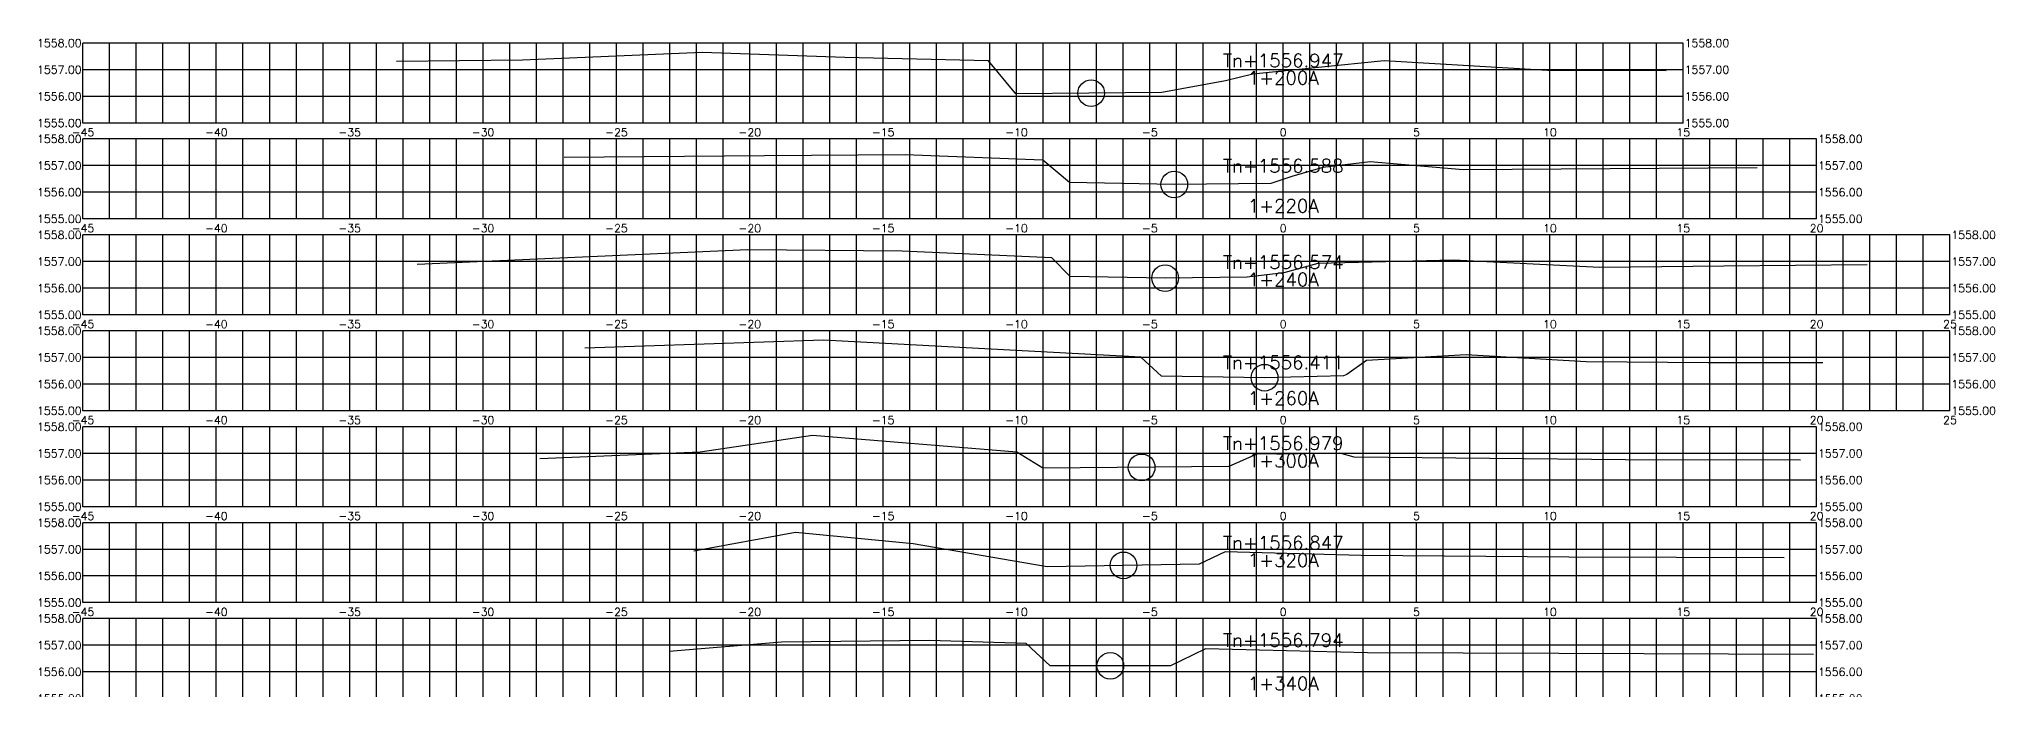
# Model space of a CAD drawing. Header units: millimetres. Extents: x 785301 to 786252, y 2209397 to 2211121.
# Drawn here: x 785822 to 785895.3, y 2211074.2 to 2211098.6 of the extents above; entities that cross this region are included whole.
import ezdxf
from ezdxf.enums import TextEntityAlignment as Align

# ---------------------------------------------------------------- set-up
doc = ezdxf.new("R2010")
doc.units = ezdxf.units.MM
doc.layers.add('RETICULA', color=2, linetype='Continuous')
doc.layers.add('TN', color=3, linetype='Continuous')
doc.styles.add('ROMANS', font='ROMANS.shx', dxfattribs={"width": 0.75})

# ---------------------------------------------------------------- blocks, each defined once
blk = doc.blocks.new('1-200A')
at = {"layer": 'RETICULA', "color": 2}
for p, q in [((15, 1558), (-45, 1558)), ((-45, 1555), (-45, 1558)), ((-44, 1555), (-44, 1558)), ((-43, 1555), (-43, 1558)), ((-42, 1555), (-42, 1558)), ((-41, 1555), (-41, 1558)), ((-40, 1555), (-40, 1558)), ((-40, 1555), (-40, 1558)), ((-39, 1555), (-39, 1558)), ((-38, 1555), (-38, 1558)), ((-37, 1555), (-37, 1558)), ((-36, 1555), (-36, 1558)), ((-35, 1555), (-35, 1558)), ((-35, 1555), (-35, 1558)), ((-34, 1555), (-34, 1558)), ((-33, 1555), (-33, 1558)), ((-32, 1555), (-32, 1558)), ((-31, 1555), (-31, 1558)), ((-30, 1555), (-30, 1558)), ((-30, 1555), (-30, 1558)), ((-29, 1555), (-29, 1558)), ((-28, 1555), (-28, 1558)), ((-27, 1555), (-27, 1558)), ((-26, 1555), (-26, 1558)), ((-25, 1555), (-25, 1558)), ((-25, 1555), (-25, 1558)), ((-24, 1555), (-24, 1558)), ((-23, 1555), (-23, 1558)), ((-22, 1555), (-22, 1558)), ((-21, 1555), (-21, 1558)), ((-20, 1555), (-20, 1558)), ((-20, 1555), (-20, 1558)), ((-19, 1555), (-19, 1558)), ((-18, 1555), (-18, 1558)), ((-17, 1555), (-17, 1558)), ((-16, 1555), (-16, 1558)), ((-15, 1555), (-15, 1558)), ((-15, 1555), (-15, 1558)), ((-14, 1555), (-14, 1558)), ((-13, 1555), (-13, 1558)), ((-12, 1555), (-12, 1558)), ((-11, 1555), (-11, 1558)), ((-10, 1555), (-10, 1558)), ((-10, 1555), (-10, 1558)), ((-9, 1555), (-9, 1558)), ((-8, 1555), (-8, 1558)), ((-7, 1555), (-7, 1558)), ((-6, 1555), (-6, 1558)), ((-5, 1555), (-5, 1558)), ((-5, 1555), (-5, 1558)), ((-4, 1555), (-4, 1558)), ((-3, 1555), (-3, 1558)), ((-2, 1555), (-2, 1558)), ((-1, 1555), (-1, 1558)), ((0, 1555), (0, 1558)), ((0, 1555), (0, 1558)), ((1, 1555), (1, 1558)), ((2, 1555), (2, 1558)), ((3, 1555), (3, 1558)), ((4, 1555), (4, 1558)), ((5, 1555), (5, 1558)), ((5, 1555), (5, 1558)), ((6, 1555), (6, 1558)), ((7, 1555), (7, 1558)), ((8, 1555), (8, 1558)), ((9, 1555), (9, 1558)), ((10, 1555), (10, 1558)), ((10, 1555), (10, 1558)), ((11, 1555), (11, 1558)), ((12, 1555), (12, 1558)), ((13, 1555), (13, 1558)), ((14, 1555), (14, 1558)), ((15, 1555), (15, 1558)), ((15, 1557), (-45, 1557)), ((15, 1556), (-45, 1556)), ((15, 1555), (-45, 1555))]:
    blk.add_line(p, q, dxfattribs=at)
at = {"layer": 'TN', "color": 4}
blk.add_lwpolyline([(14.362, 1556.96), (9.911, 1556.976), (3.788, 1557.33), (-1.139, 1556.832), (-2.163, 1556.587), (-4.546, 1556.143), (-10.023, 1556.097), (-11.049, 1557.333), (-16.44, 1557.454), (-21.771, 1557.646), (-28.518, 1557.36), (-33.24, 1557.308)], dxfattribs=at)
at = {"layer": 'TN'}
blk.add_circle((-7.2, 1556.121), 0.5, dxfattribs=at)
at = {"layer": 'RETICULA', "color": 6, "style": 'ROMANS'}
for s, p in [('1558.00', (-45.05, 1558)), ('1557.00', (-45.05, 1557)), ('1556.00', (-45.05, 1556)), ('1555.00', (-45.05, 1555))]:
    blk.add_text(s, height=0.3, dxfattribs=at).set_placement(p, align=Align.MIDDLE_RIGHT)
for s, p in [('1558.00', (15.05, 1558)), ('1557.00', (15.05, 1557)), ('1556.00', (15.05, 1556)), ('1555.00', (15.05, 1555))]:
    blk.add_text(s, height=0.3, dxfattribs=at).set_placement(p, align=Align.MIDDLE_LEFT)
for s, p in [('-45', (-45, 1554.8)), ('-40', (-40, 1554.8)), ('-35', (-35, 1554.8)), ('-30', (-30, 1554.8)), ('-25', (-25, 1554.8)), ('-20', (-20, 1554.8)), ('-15', (-15, 1554.8)), ('-10', (-10, 1554.8)), ('-5', (-5, 1554.8)), ('0', (0, 1554.8)), ('5', (5, 1554.8)), ('10', (10, 1554.8)), ('15', (15, 1554.8))]:
    blk.add_text(s, height=0.3, dxfattribs=at).set_placement(p, align=Align.TOP_CENTER)
at = {"layer": 'TN', "color": 7, "style": 'ROMANS'}
blk.add_text('Tn+1556.947', height=0.5, dxfattribs=at).set_placement((0, 1556.947), align=Align.BOTTOM_CENTER)
blk.add_text('1+200A', height=0.5, dxfattribs=at).set_placement((0, 1556.947), align=Align.TOP_CENTER)
blk = doc.blocks.new('1-220A')
at = {"layer": 'RETICULA', "color": 2}
for p, q in [((20, 1558), (-45, 1558)), ((-45, 1555), (-45, 1558)), ((-44, 1555), (-44, 1558)), ((-43, 1555), (-43, 1558)), ((-42, 1555), (-42, 1558)), ((-41, 1555), (-41, 1558)), ((-40, 1555), (-40, 1558)), ((-40, 1555), (-40, 1558)), ((-39, 1555), (-39, 1558)), ((-38, 1555), (-38, 1558)), ((-37, 1555), (-37, 1558)), ((-36, 1555), (-36, 1558)), ((-35, 1555), (-35, 1558)), ((-35, 1555), (-35, 1558)), ((-34, 1555), (-34, 1558)), ((-33, 1555), (-33, 1558)), ((-32, 1555), (-32, 1558)), ((-31, 1555), (-31, 1558)), ((-30, 1555), (-30, 1558)), ((-30, 1555), (-30, 1558)), ((-29, 1555), (-29, 1558)), ((-28, 1555), (-28, 1558)), ((-27, 1555), (-27, 1558)), ((-26, 1555), (-26, 1558)), ((-25, 1555), (-25, 1558)), ((-25, 1555), (-25, 1558)), ((-24, 1555), (-24, 1558)), ((-23, 1555), (-23, 1558)), ((-22, 1555), (-22, 1558)), ((-21, 1555), (-21, 1558)), ((-20, 1555), (-20, 1558)), ((-20, 1555), (-20, 1558)), ((-19, 1555), (-19, 1558)), ((-18, 1555), (-18, 1558)), ((-17, 1555), (-17, 1558)), ((-16, 1555), (-16, 1558)), ((-15, 1555), (-15, 1558)), ((-15, 1555), (-15, 1558)), ((-14, 1555), (-14, 1558)), ((-13, 1555), (-13, 1558)), ((-12, 1555), (-12, 1558)), ((-11, 1555), (-11, 1558)), ((-10, 1555), (-10, 1558)), ((-10, 1555), (-10, 1558)), ((-9, 1555), (-9, 1558)), ((-8, 1555), (-8, 1558)), ((-7, 1555), (-7, 1558)), ((-6, 1555), (-6, 1558)), ((-5, 1555), (-5, 1558)), ((-5, 1555), (-5, 1558)), ((-4, 1555), (-4, 1558)), ((-3, 1555), (-3, 1558)), ((-2, 1555), (-2, 1558)), ((-1, 1555), (-1, 1558)), ((0, 1555), (0, 1558)), ((0, 1555), (0, 1558)), ((1, 1555), (1, 1558)), ((2, 1555), (2, 1558)), ((3, 1555), (3, 1558)), ((4, 1555), (4, 1558)), ((5, 1555), (5, 1558)), ((5, 1555), (5, 1558)), ((6, 1555), (6, 1558)), ((7, 1555), (7, 1558)), ((8, 1555), (8, 1558)), ((9, 1555), (9, 1558)), ((10, 1555), (10, 1558)), ((10, 1555), (10, 1558)), ((11, 1555), (11, 1558)), ((12, 1555), (12, 1558)), ((13, 1555), (13, 1558)), ((14, 1555), (14, 1558)), ((15, 1555), (15, 1558)), ((15, 1555), (15, 1558)), ((16, 1555), (16, 1558)), ((17, 1555), (17, 1558)), ((18, 1555), (18, 1558)), ((19, 1555), (19, 1558)), ((20, 1555), (20, 1558)), ((20, 1557), (-45, 1557)), ((20, 1556), (-45, 1556)), ((20, 1555), (-45, 1555))]:
    blk.add_line(p, q, dxfattribs=at)
at = {"layer": 'TN', "color": 4}
blk.add_lwpolyline([(17.765, 1556.92), (6.748, 1556.842), (3.255, 1557.138), (1.491, 1556.934), (0.329, 1556.597), (-0.459, 1556.333), (-4.083, 1556.292), (-8.015, 1556.372), (-9.006, 1557.209), (-14.173, 1557.41), (-19.442, 1557.367), (-26.963, 1557.309)], dxfattribs=at)
at = {"layer": 'TN'}
blk.add_circle((-4.083, 1556.292), 0.5, dxfattribs=at)
at = {"layer": 'RETICULA', "color": 6, "style": 'ROMANS'}
for s, p in [('1558.00', (-45.05, 1558)), ('1557.00', (-45.05, 1557)), ('1556.00', (-45.05, 1556)), ('1555.00', (-45.05, 1555))]:
    blk.add_text(s, height=0.3, dxfattribs=at).set_placement(p, align=Align.MIDDLE_RIGHT)
for s, p in [('1558.00', (20.05, 1558)), ('1557.00', (20.05, 1557)), ('1556.00', (20.05, 1556)), ('1555.00', (20.05, 1555))]:
    blk.add_text(s, height=0.3, dxfattribs=at).set_placement(p, align=Align.MIDDLE_LEFT)
for s, p in [('-45', (-45, 1554.8)), ('-40', (-40, 1554.8)), ('-35', (-35, 1554.8)), ('-30', (-30, 1554.8)), ('-25', (-25, 1554.8)), ('-20', (-20, 1554.8)), ('-15', (-15, 1554.8)), ('-10', (-10, 1554.8)), ('-5', (-5, 1554.8)), ('0', (0, 1554.8)), ('5', (5, 1554.8)), ('10', (10, 1554.8)), ('15', (15, 1554.8)), ('20', (20, 1554.8))]:
    blk.add_text(s, height=0.3, dxfattribs=at).set_placement(p, align=Align.TOP_CENTER)
at = {"layer": 'TN', "color": 7, "style": 'ROMANS'}
blk.add_text('Tn+1556.588', height=0.5, dxfattribs=at).set_placement((0, 1556.588), align=Align.BOTTOM_CENTER)
blk.add_text('1+220A', height=0.5, dxfattribs=at).set_placement((0, 1555.739), align=Align.TOP_CENTER)
blk = doc.blocks.new('1-240A')
at = {"layer": 'RETICULA', "color": 2}
for p, q in [((25, 1558), (-45, 1558)), ((-45, 1555), (-45, 1558)), ((-44, 1555), (-44, 1558)), ((-43, 1555), (-43, 1558)), ((-42, 1555), (-42, 1558)), ((-41, 1555), (-41, 1558)), ((-40, 1555), (-40, 1558)), ((-40, 1555), (-40, 1558)), ((-39, 1555), (-39, 1558)), ((-38, 1555), (-38, 1558)), ((-37, 1555), (-37, 1558)), ((-36, 1555), (-36, 1558)), ((-35, 1555), (-35, 1558)), ((-35, 1555), (-35, 1558)), ((-34, 1555), (-34, 1558)), ((-33, 1555), (-33, 1558)), ((-32, 1555), (-32, 1558)), ((-31, 1555), (-31, 1558)), ((-30, 1555), (-30, 1558)), ((-30, 1555), (-30, 1558)), ((-29, 1555), (-29, 1558)), ((-28, 1555), (-28, 1558)), ((-27, 1555), (-27, 1558)), ((-26, 1555), (-26, 1558)), ((-25, 1555), (-25, 1558)), ((-25, 1555), (-25, 1558)), ((-24, 1555), (-24, 1558)), ((-23, 1555), (-23, 1558)), ((-22, 1555), (-22, 1558)), ((-21, 1555), (-21, 1558)), ((-20, 1555), (-20, 1558)), ((-20, 1555), (-20, 1558)), ((-19, 1555), (-19, 1558)), ((-18, 1555), (-18, 1558)), ((-17, 1555), (-17, 1558)), ((-16, 1555), (-16, 1558)), ((-15, 1555), (-15, 1558)), ((-15, 1555), (-15, 1558)), ((-14, 1555), (-14, 1558)), ((-13, 1555), (-13, 1558)), ((-12, 1555), (-12, 1558)), ((-11, 1555), (-11, 1558)), ((-10, 1555), (-10, 1558)), ((-10, 1555), (-10, 1558)), ((-9, 1555), (-9, 1558)), ((-8, 1555), (-8, 1558)), ((-7, 1555), (-7, 1558)), ((-6, 1555), (-6, 1558)), ((-5, 1555), (-5, 1558)), ((-5, 1555), (-5, 1558)), ((-4, 1555), (-4, 1558)), ((-3, 1555), (-3, 1558)), ((-2, 1555), (-2, 1558)), ((-1, 1555), (-1, 1558)), ((0, 1555), (0, 1558)), ((0, 1555), (0, 1558)), ((1, 1555), (1, 1558)), ((2, 1555), (2, 1558)), ((3, 1555), (3, 1558)), ((4, 1555), (4, 1558)), ((5, 1555), (5, 1558)), ((5, 1555), (5, 1558)), ((6, 1555), (6, 1558)), ((7, 1555), (7, 1558)), ((8, 1555), (8, 1558)), ((9, 1555), (9, 1558)), ((10, 1555), (10, 1558)), ((10, 1555), (10, 1558)), ((11, 1555), (11, 1558)), ((12, 1555), (12, 1558)), ((13, 1555), (13, 1558)), ((14, 1555), (14, 1558)), ((15, 1555), (15, 1558)), ((15, 1555), (15, 1558)), ((16, 1555), (16, 1558)), ((17, 1555), (17, 1558)), ((18, 1555), (18, 1558)), ((19, 1555), (19, 1558)), ((20, 1555), (20, 1558)), ((20, 1555), (20, 1558)), ((21, 1555), (21, 1558)), ((22, 1555), (22, 1558)), ((23, 1555), (23, 1558)), ((24, 1555), (24, 1558)), ((25, 1555), (25, 1558)), ((25, 1557), (-45, 1557)), ((25, 1556), (-45, 1556)), ((25, 1555), (-45, 1555))]:
    blk.add_line(p, q, dxfattribs=at)
at = {"layer": 'TN', "color": 4}
blk.add_lwpolyline([(21.893, 1556.873), (16.526, 1556.822), (11.873, 1556.773), (6.38, 1557.054), (1.3, 1556.933), (0.029, 1556.574), (-1.356, 1556.416), (-4.429, 1556.378), (-7.984, 1556.441), (-8.674, 1557.144), (-14.291, 1557.394), (-20.075, 1557.446), (-32.464, 1556.886)], dxfattribs=at)
at = {"layer": 'TN'}
blk.add_circle((-4.429, 1556.378), 0.5, dxfattribs=at)
at = {"layer": 'RETICULA', "color": 6, "style": 'ROMANS'}
for s, p in [('1558.00', (-45.05, 1558)), ('1557.00', (-45.05, 1557)), ('1556.00', (-45.05, 1556)), ('1555.00', (-45.05, 1555))]:
    blk.add_text(s, height=0.3, dxfattribs=at).set_placement(p, align=Align.MIDDLE_RIGHT)
for s, p in [('1558.00', (25.05, 1558)), ('1557.00', (25.05, 1557)), ('1556.00', (25.05, 1556)), ('1555.00', (25.05, 1555))]:
    blk.add_text(s, height=0.3, dxfattribs=at).set_placement(p, align=Align.MIDDLE_LEFT)
for s, p in [('-45', (-45, 1554.8)), ('-40', (-40, 1554.8)), ('-35', (-35, 1554.8)), ('-30', (-30, 1554.8)), ('-25', (-25, 1554.8)), ('-20', (-20, 1554.8)), ('-15', (-15, 1554.8)), ('-10', (-10, 1554.8)), ('-5', (-5, 1554.8)), ('0', (0, 1554.8)), ('5', (5, 1554.8)), ('10', (10, 1554.8)), ('15', (15, 1554.8)), ('20', (20, 1554.8)), ('25', (25, 1554.8))]:
    blk.add_text(s, height=0.3, dxfattribs=at).set_placement(p, align=Align.TOP_CENTER)
at = {"layer": 'TN', "color": 7, "style": 'ROMANS'}
blk.add_text('Tn+1556.574', height=0.5, dxfattribs=at).set_placement((0, 1556.574), align=Align.BOTTOM_CENTER)
blk.add_text('1+240A', height=0.5, dxfattribs=at).set_placement((0, 1556.574), align=Align.TOP_CENTER)
blk = doc.blocks.new('1-260A')
at = {"layer": 'RETICULA', "color": 2}
for p, q in [((25, 1558), (-45, 1558)), ((-45, 1555), (-45, 1558)), ((-44, 1555), (-44, 1558)), ((-43, 1555), (-43, 1558)), ((-42, 1555), (-42, 1558)), ((-41, 1555), (-41, 1558)), ((-40, 1555), (-40, 1558)), ((-40, 1555), (-40, 1558)), ((-39, 1555), (-39, 1558)), ((-38, 1555), (-38, 1558)), ((-37, 1555), (-37, 1558)), ((-36, 1555), (-36, 1558)), ((-35, 1555), (-35, 1558)), ((-35, 1555), (-35, 1558)), ((-34, 1555), (-34, 1558)), ((-33, 1555), (-33, 1558)), ((-32, 1555), (-32, 1558)), ((-31, 1555), (-31, 1558)), ((-30, 1555), (-30, 1558)), ((-30, 1555), (-30, 1558)), ((-29, 1555), (-29, 1558)), ((-28, 1555), (-28, 1558)), ((-27, 1555), (-27, 1558)), ((-26, 1555), (-26, 1558)), ((-25, 1555), (-25, 1558)), ((-25, 1555), (-25, 1558)), ((-24, 1555), (-24, 1558)), ((-23, 1555), (-23, 1558)), ((-22, 1555), (-22, 1558)), ((-21, 1555), (-21, 1558)), ((-20, 1555), (-20, 1558)), ((-20, 1555), (-20, 1558)), ((-19, 1555), (-19, 1558)), ((-18, 1555), (-18, 1558)), ((-17, 1555), (-17, 1558)), ((-16, 1555), (-16, 1558)), ((-15, 1555), (-15, 1558)), ((-15, 1555), (-15, 1558)), ((-14, 1555), (-14, 1558)), ((-13, 1555), (-13, 1558)), ((-12, 1555), (-12, 1558)), ((-11, 1555), (-11, 1558)), ((-10, 1555), (-10, 1558)), ((-10, 1555), (-10, 1558)), ((-9, 1555), (-9, 1558)), ((-8, 1555), (-8, 1558)), ((-7, 1555), (-7, 1558)), ((-6, 1555), (-6, 1558)), ((-5, 1555), (-5, 1558)), ((-5, 1555), (-5, 1558)), ((-4, 1555), (-4, 1558)), ((-3, 1555), (-3, 1558)), ((-2, 1555), (-2, 1558)), ((-1, 1555), (-1, 1558)), ((0, 1555), (0, 1558)), ((0, 1555), (0, 1558)), ((1, 1555), (1, 1558)), ((2, 1555), (2, 1558)), ((3, 1555), (3, 1558)), ((4, 1555), (4, 1558)), ((5, 1555), (5, 1558)), ((5, 1555), (5, 1558)), ((6, 1555), (6, 1558)), ((7, 1555), (7, 1558)), ((8, 1555), (8, 1558)), ((9, 1555), (9, 1558)), ((10, 1555), (10, 1558)), ((10, 1555), (10, 1558)), ((11, 1555), (11, 1558)), ((12, 1555), (12, 1558)), ((13, 1555), (13, 1558)), ((14, 1555), (14, 1558)), ((15, 1555), (15, 1558)), ((15, 1555), (15, 1558)), ((16, 1555), (16, 1558)), ((17, 1555), (17, 1558)), ((18, 1555), (18, 1558)), ((19, 1555), (19, 1558)), ((20, 1555), (20, 1558)), ((20, 1555), (20, 1558)), ((21, 1555), (21, 1558)), ((22, 1555), (22, 1558)), ((23, 1555), (23, 1558)), ((24, 1555), (24, 1558)), ((25, 1555), (25, 1558)), ((25, 1557), (-45, 1557)), ((25, 1556), (-45, 1556)), ((25, 1555), (-45, 1555))]:
    blk.add_line(p, q, dxfattribs=at)
at = {"layer": 'TN', "color": 4}
blk.add_lwpolyline([(20.232, 1556.794), (15.929, 1556.794), (11.355, 1556.834), (6.857, 1557.104), (3.128, 1556.89), (2.385, 1556.364), (2.265, 1556.318), (2.264, 1556.311), (-0.697, 1556.242), (-4.558, 1556.295), (-5.339, 1557.008), (-11.889, 1557.367), (-17.233, 1557.648), (-26.179, 1557.351)], dxfattribs=at)
at = {"layer": 'TN'}
blk.add_circle((-0.697, 1556.242), 0.5, dxfattribs=at)
at = {"layer": 'RETICULA', "color": 6, "style": 'ROMANS'}
for s, p in [('1558.00', (-45.05, 1558)), ('1557.00', (-45.05, 1557)), ('1556.00', (-45.05, 1556)), ('1555.00', (-45.05, 1555))]:
    blk.add_text(s, height=0.3, dxfattribs=at).set_placement(p, align=Align.MIDDLE_RIGHT)
for s, p in [('1558.00', (25.05, 1558)), ('1557.00', (25.05, 1557)), ('1556.00', (25.05, 1556)), ('1555.00', (25.05, 1555))]:
    blk.add_text(s, height=0.3, dxfattribs=at).set_placement(p, align=Align.MIDDLE_LEFT)
for s, p in [('-45', (-45, 1554.8)), ('-40', (-40, 1554.8)), ('-35', (-35, 1554.8)), ('-30', (-30, 1554.8)), ('-25', (-25, 1554.8)), ('-20', (-20, 1554.8)), ('-15', (-15, 1554.8)), ('-10', (-10, 1554.8)), ('-5', (-5, 1554.8)), ('0', (0, 1554.8)), ('5', (5, 1554.8)), ('10', (10, 1554.8)), ('15', (15, 1554.8)), ('20', (20, 1554.8)), ('25', (25, 1554.8))]:
    blk.add_text(s, height=0.3, dxfattribs=at).set_placement(p, align=Align.TOP_CENTER)
at = {"layer": 'TN', "color": 7, "style": 'ROMANS'}
blk.add_text('Tn+1556.411', height=0.5, dxfattribs=at).set_placement((0, 1556.411), align=Align.BOTTOM_CENTER)
blk.add_text('1+260A', height=0.5, dxfattribs=at).set_placement((0, 1555.719), align=Align.TOP_CENTER)
blk = doc.blocks.new('1-300A')
at = {"layer": 'RETICULA', "color": 2}
for p, q in [((20, 1558), (-45, 1558)), ((-45, 1555), (-45, 1558)), ((-44, 1555), (-44, 1558)), ((-43, 1555), (-43, 1558)), ((-42, 1555), (-42, 1558)), ((-41, 1555), (-41, 1558)), ((-40, 1555), (-40, 1558)), ((-40, 1555), (-40, 1558)), ((-39, 1555), (-39, 1558)), ((-38, 1555), (-38, 1558)), ((-37, 1555), (-37, 1558)), ((-36, 1555), (-36, 1558)), ((-35, 1555), (-35, 1558)), ((-35, 1555), (-35, 1558)), ((-34, 1555), (-34, 1558)), ((-33, 1555), (-33, 1558)), ((-32, 1555), (-32, 1558)), ((-31, 1555), (-31, 1558)), ((-30, 1555), (-30, 1558)), ((-30, 1555), (-30, 1558)), ((-29, 1555), (-29, 1558)), ((-28, 1555), (-28, 1558)), ((-27, 1555), (-27, 1558)), ((-26, 1555), (-26, 1558)), ((-25, 1555), (-25, 1558)), ((-25, 1555), (-25, 1558)), ((-24, 1555), (-24, 1558)), ((-23, 1555), (-23, 1558)), ((-22, 1555), (-22, 1558)), ((-21, 1555), (-21, 1558)), ((-20, 1555), (-20, 1558)), ((-20, 1555), (-20, 1558)), ((-19, 1555), (-19, 1558)), ((-18, 1555), (-18, 1558)), ((-17, 1555), (-17, 1558)), ((-16, 1555), (-16, 1558)), ((-15, 1555), (-15, 1558)), ((-15, 1555), (-15, 1558)), ((-14, 1555), (-14, 1558)), ((-13, 1555), (-13, 1558)), ((-12, 1555), (-12, 1558)), ((-11, 1555), (-11, 1558)), ((-10, 1555), (-10, 1558)), ((-10, 1555), (-10, 1558)), ((-9, 1555), (-9, 1558)), ((-8, 1555), (-8, 1558)), ((-7, 1555), (-7, 1558)), ((-6, 1555), (-6, 1558)), ((-5, 1555), (-5, 1558)), ((-5, 1555), (-5, 1558)), ((-4, 1555), (-4, 1558)), ((-3, 1555), (-3, 1558)), ((-2, 1555), (-2, 1558)), ((-1, 1555), (-1, 1558)), ((0, 1555), (0, 1558)), ((0, 1555), (0, 1558)), ((1, 1555), (1, 1558)), ((2, 1555), (2, 1558)), ((3, 1555), (3, 1558)), ((4, 1555), (4, 1558)), ((5, 1555), (5, 1558)), ((5, 1555), (5, 1558)), ((6, 1555), (6, 1558)), ((7, 1555), (7, 1558)), ((8, 1555), (8, 1558)), ((9, 1555), (9, 1558)), ((10, 1555), (10, 1558)), ((10, 1555), (10, 1558)), ((11, 1555), (11, 1558)), ((12, 1555), (12, 1558)), ((13, 1555), (13, 1558)), ((14, 1555), (14, 1558)), ((15, 1555), (15, 1558)), ((15, 1555), (15, 1558)), ((16, 1555), (16, 1558)), ((17, 1555), (17, 1558)), ((18, 1555), (18, 1558)), ((19, 1555), (19, 1558)), ((20, 1555), (20, 1558)), ((20, 1557), (-45, 1557)), ((20, 1556), (-45, 1556)), ((20, 1555), (-45, 1555))]:
    blk.add_line(p, q, dxfattribs=at)
at = {"layer": 'TN', "color": 4}
blk.add_lwpolyline([(19.389, 1556.744), (12.831, 1556.756), (2.66, 1556.86), (2.125, 1557.015), (2.124, 1556.994), (-0.986, 1556.972), (-2.044, 1556.503), (-9.015, 1556.447), (-9.984, 1557.046), (-17.653, 1557.676), (-21.862, 1557.052), (-27.869, 1556.797)], dxfattribs=at)
at = {"layer": 'TN'}
blk.add_circle((-5.307, 1556.477), 0.5, dxfattribs=at)
at = {"layer": 'RETICULA', "color": 6, "style": 'ROMANS'}
for s, p in [('1558.00', (-45.05, 1558)), ('1557.00', (-45.05, 1557)), ('1556.00', (-45.05, 1556)), ('1555.00', (-45.05, 1555))]:
    blk.add_text(s, height=0.3, dxfattribs=at).set_placement(p, align=Align.MIDDLE_RIGHT)
for s, p in [('1558.00', (20.05, 1558)), ('1557.00', (20.05, 1557)), ('1556.00', (20.05, 1556)), ('1555.00', (20.05, 1555))]:
    blk.add_text(s, height=0.3, dxfattribs=at).set_placement(p, align=Align.MIDDLE_LEFT)
for s, p in [('-45', (-45, 1554.8)), ('-40', (-40, 1554.8)), ('-35', (-35, 1554.8)), ('-30', (-30, 1554.8)), ('-25', (-25, 1554.8)), ('-20', (-20, 1554.8)), ('-15', (-15, 1554.8)), ('-10', (-10, 1554.8)), ('-5', (-5, 1554.8)), ('0', (0, 1554.8)), ('5', (5, 1554.8)), ('10', (10, 1554.8)), ('15', (15, 1554.8)), ('20', (20, 1554.8))]:
    blk.add_text(s, height=0.3, dxfattribs=at).set_placement(p, align=Align.TOP_CENTER)
at = {"layer": 'TN', "color": 7, "style": 'ROMANS'}
blk.add_text('Tn+1556.979', height=0.5, dxfattribs=at).set_placement((0, 1556.979), align=Align.BOTTOM_CENTER)
blk.add_text('1+300A', height=0.5, dxfattribs=at).set_placement((0, 1556.979), align=Align.TOP_CENTER)
blk = doc.blocks.new('1-320A')
at = {"layer": 'RETICULA', "color": 2}
for p, q in [((20, 1558), (-45, 1558)), ((-45, 1555), (-45, 1558)), ((-44, 1555), (-44, 1558)), ((-43, 1555), (-43, 1558)), ((-42, 1555), (-42, 1558)), ((-41, 1555), (-41, 1558)), ((-40, 1555), (-40, 1558)), ((-40, 1555), (-40, 1558)), ((-39, 1555), (-39, 1558)), ((-38, 1555), (-38, 1558)), ((-37, 1555), (-37, 1558)), ((-36, 1555), (-36, 1558)), ((-35, 1555), (-35, 1558)), ((-35, 1555), (-35, 1558)), ((-34, 1555), (-34, 1558)), ((-33, 1555), (-33, 1558)), ((-32, 1555), (-32, 1558)), ((-31, 1555), (-31, 1558)), ((-30, 1555), (-30, 1558)), ((-30, 1555), (-30, 1558)), ((-29, 1555), (-29, 1558)), ((-28, 1555), (-28, 1558)), ((-27, 1555), (-27, 1558)), ((-26, 1555), (-26, 1558)), ((-25, 1555), (-25, 1558)), ((-25, 1555), (-25, 1558)), ((-24, 1555), (-24, 1558)), ((-23, 1555), (-23, 1558)), ((-22, 1555), (-22, 1558)), ((-21, 1555), (-21, 1558)), ((-20, 1555), (-20, 1558)), ((-20, 1555), (-20, 1558)), ((-19, 1555), (-19, 1558)), ((-18, 1555), (-18, 1558)), ((-17, 1555), (-17, 1558)), ((-16, 1555), (-16, 1558)), ((-15, 1555), (-15, 1558)), ((-15, 1555), (-15, 1558)), ((-14, 1555), (-14, 1558)), ((-13, 1555), (-13, 1558)), ((-12, 1555), (-12, 1558)), ((-11, 1555), (-11, 1558)), ((-10, 1555), (-10, 1558)), ((-10, 1555), (-10, 1558)), ((-9, 1555), (-9, 1558)), ((-8, 1555), (-8, 1558)), ((-7, 1555), (-7, 1558)), ((-6, 1555), (-6, 1558)), ((-5, 1555), (-5, 1558)), ((-5, 1555), (-5, 1558)), ((-4, 1555), (-4, 1558)), ((-3, 1555), (-3, 1558)), ((-2, 1555), (-2, 1558)), ((-1, 1555), (-1, 1558)), ((0, 1555), (0, 1558)), ((0, 1555), (0, 1558)), ((1, 1555), (1, 1558)), ((2, 1555), (2, 1558)), ((3, 1555), (3, 1558)), ((4, 1555), (4, 1558)), ((5, 1555), (5, 1558)), ((5, 1555), (5, 1558)), ((6, 1555), (6, 1558)), ((7, 1555), (7, 1558)), ((8, 1555), (8, 1558)), ((9, 1555), (9, 1558)), ((10, 1555), (10, 1558)), ((10, 1555), (10, 1558)), ((11, 1555), (11, 1558)), ((12, 1555), (12, 1558)), ((13, 1555), (13, 1558)), ((14, 1555), (14, 1558)), ((15, 1555), (15, 1558)), ((15, 1555), (15, 1558)), ((16, 1555), (16, 1558)), ((17, 1555), (17, 1558)), ((18, 1555), (18, 1558)), ((19, 1555), (19, 1558)), ((20, 1555), (20, 1558)), ((20, 1557), (-45, 1557)), ((20, 1556), (-45, 1556)), ((20, 1555), (-45, 1555))]:
    blk.add_line(p, q, dxfattribs=at)
at = {"layer": 'TN', "color": 4}
blk.add_lwpolyline([(18.786, 1556.679), (10.704, 1556.708), (2.924, 1556.764), (-2.178, 1556.909), (-3.149, 1556.448), (-8.846, 1556.35), (-13.874, 1557.209), (-18.281, 1557.636), (-22.096, 1556.932)], dxfattribs=at)
at = {"layer": 'TN'}
blk.add_circle((-5.988, 1556.399), 0.5, dxfattribs=at)
at = {"layer": 'RETICULA', "color": 6, "style": 'ROMANS'}
for s, p in [('1558.00', (-45.05, 1558)), ('1557.00', (-45.05, 1557)), ('1556.00', (-45.05, 1556)), ('1555.00', (-45.05, 1555))]:
    blk.add_text(s, height=0.3, dxfattribs=at).set_placement(p, align=Align.MIDDLE_RIGHT)
for s, p in [('1558.00', (20.05, 1558)), ('1557.00', (20.05, 1557)), ('1556.00', (20.05, 1556)), ('1555.00', (20.05, 1555))]:
    blk.add_text(s, height=0.3, dxfattribs=at).set_placement(p, align=Align.MIDDLE_LEFT)
for s, p in [('-45', (-45, 1554.8)), ('-40', (-40, 1554.8)), ('-35', (-35, 1554.8)), ('-30', (-30, 1554.8)), ('-25', (-25, 1554.8)), ('-20', (-20, 1554.8)), ('-15', (-15, 1554.8)), ('-10', (-10, 1554.8)), ('-5', (-5, 1554.8)), ('0', (0, 1554.8)), ('5', (5, 1554.8)), ('10', (10, 1554.8)), ('15', (15, 1554.8)), ('20', (20, 1554.8))]:
    blk.add_text(s, height=0.3, dxfattribs=at).set_placement(p, align=Align.TOP_CENTER)
at = {"layer": 'TN', "color": 7, "style": 'ROMANS'}
blk.add_text('Tn+1556.847', height=0.5, dxfattribs=at).set_placement((0, 1556.847), align=Align.BOTTOM_CENTER)
blk.add_text('1+320A', height=0.5, dxfattribs=at).set_placement((0, 1556.847), align=Align.TOP_CENTER)
blk = doc.blocks.new('1-340A')
at = {"layer": 'RETICULA', "color": 2}
for p, q in [((20, 1558), (-45, 1558)), ((-45, 1555), (-45, 1558)), ((-44, 1555), (-44, 1558)), ((-43, 1555), (-43, 1558)), ((-42, 1555), (-42, 1558)), ((-41, 1555), (-41, 1558)), ((-40, 1555), (-40, 1558)), ((-40, 1555), (-40, 1558)), ((-39, 1555), (-39, 1558)), ((-38, 1555), (-38, 1558)), ((-37, 1555), (-37, 1558)), ((-36, 1555), (-36, 1558)), ((-35, 1555), (-35, 1558)), ((-35, 1555), (-35, 1558)), ((-34, 1555), (-34, 1558)), ((-33, 1555), (-33, 1558)), ((-32, 1555), (-32, 1558)), ((-31, 1555), (-31, 1558)), ((-30, 1555), (-30, 1558)), ((-30, 1555), (-30, 1558)), ((-29, 1555), (-29, 1558)), ((-28, 1555), (-28, 1558)), ((-27, 1555), (-27, 1558)), ((-26, 1555), (-26, 1558)), ((-25, 1555), (-25, 1558)), ((-25, 1555), (-25, 1558)), ((-24, 1555), (-24, 1558)), ((-23, 1555), (-23, 1558)), ((-22, 1555), (-22, 1558)), ((-21, 1555), (-21, 1558)), ((-20, 1555), (-20, 1558)), ((-20, 1555), (-20, 1558)), ((-19, 1555), (-19, 1558)), ((-18, 1555), (-18, 1558)), ((-17, 1555), (-17, 1558)), ((-16, 1555), (-16, 1558)), ((-15, 1555), (-15, 1558)), ((-15, 1555), (-15, 1558)), ((-14, 1555), (-14, 1558)), ((-13, 1555), (-13, 1558)), ((-12, 1555), (-12, 1558)), ((-11, 1555), (-11, 1558)), ((-10, 1555), (-10, 1558)), ((-10, 1555), (-10, 1558)), ((-9, 1555), (-9, 1558)), ((-8, 1555), (-8, 1558)), ((-7, 1555), (-7, 1558)), ((-6, 1555), (-6, 1558)), ((-5, 1555), (-5, 1558)), ((-5, 1555), (-5, 1558)), ((-4, 1555), (-4, 1558)), ((-3, 1555), (-3, 1558)), ((-2, 1555), (-2, 1558)), ((-1, 1555), (-1, 1558)), ((0, 1555), (0, 1558)), ((0, 1555), (0, 1558)), ((1, 1555), (1, 1558)), ((2, 1555), (2, 1558)), ((3, 1555), (3, 1558)), ((4, 1555), (4, 1558)), ((5, 1555), (5, 1558)), ((5, 1555), (5, 1558)), ((6, 1555), (6, 1558)), ((7, 1555), (7, 1558)), ((8, 1555), (8, 1558)), ((9, 1555), (9, 1558)), ((10, 1555), (10, 1558)), ((10, 1555), (10, 1558)), ((11, 1555), (11, 1558)), ((12, 1555), (12, 1558)), ((13, 1555), (13, 1558)), ((14, 1555), (14, 1558)), ((15, 1555), (15, 1558)), ((15, 1555), (15, 1558)), ((16, 1555), (16, 1558)), ((17, 1555), (17, 1558)), ((18, 1555), (18, 1558)), ((19, 1555), (19, 1558)), ((20, 1555), (20, 1558)), ((20, 1557), (-45, 1557)), ((20, 1556), (-45, 1556)), ((20, 1555), (-45, 1555))]:
    blk.add_line(p, q, dxfattribs=at)
at = {"layer": 'TN', "color": 4}
blk.add_lwpolyline([(19.884, 1556.649), (10.333, 1556.688), (3.158, 1556.718), (-2.917, 1556.865), (-3.842, 1556.419), (-4.231, 1556.23), (-8.733, 1556.233), (-9.634, 1557.068), (-13.265, 1557.184), (-18.806, 1557.115), (-23.022, 1556.771)], dxfattribs=at)
at = {"layer": 'TN'}
blk.add_circle((-6.482, 1556.231), 0.5, dxfattribs=at)
at = {"layer": 'RETICULA', "color": 6, "style": 'ROMANS'}
for s, p in [('1558.00', (-45.05, 1558)), ('1557.00', (-45.05, 1557)), ('1556.00', (-45.05, 1556)), ('1555.00', (-45.05, 1555))]:
    blk.add_text(s, height=0.3, dxfattribs=at).set_placement(p, align=Align.MIDDLE_RIGHT)
for s, p in [('1558.00', (20.05, 1558)), ('1557.00', (20.05, 1557)), ('1556.00', (20.05, 1556)), ('1555.00', (20.05, 1555))]:
    blk.add_text(s, height=0.3, dxfattribs=at).set_placement(p, align=Align.MIDDLE_LEFT)
for s, p in [('-45', (-45, 1554.8)), ('-40', (-40, 1554.8)), ('-35', (-35, 1554.8)), ('-30', (-30, 1554.8)), ('-25', (-25, 1554.8)), ('-20', (-20, 1554.8)), ('-15', (-15, 1554.8)), ('-10', (-10, 1554.8)), ('-5', (-5, 1554.8)), ('0', (0, 1554.8)), ('5', (5, 1554.8)), ('10', (10, 1554.8)), ('15', (15, 1554.8)), ('20', (20, 1554.8))]:
    blk.add_text(s, height=0.3, dxfattribs=at).set_placement(p, align=Align.TOP_CENTER)
at = {"layer": 'TN', "color": 7, "style": 'ROMANS'}
blk.add_text('Tn+1556.794', height=0.5, dxfattribs=at).set_placement((0, 1556.794), align=Align.BOTTOM_CENTER)
blk.add_text('1+340A', height=0.5, dxfattribs=at).set_placement((0, 1555.817), align=Align.TOP_CENTER)

msp = doc.modelspace()

# ---------------------------------------------------------------- block references
at = {"layer": 'RETICULA', "color": 4}
for name, p in [('1-200A', (785868.617, 2209540.445)), ('1-220A', (785868.617, 2209536.845)), ('1-240A', (785868.617, 2209533.245)), ('1-260A', (785868.617, 2209529.645)), ('1-300A', (785868.617, 2209526.045)), ('1-320A', (785868.617, 2209522.445)), ('1-340A', (785868.617, 2209518.845))]:
    msp.add_blockref(name, p, dxfattribs=at)

doc.saveas('drawing.dxf')
